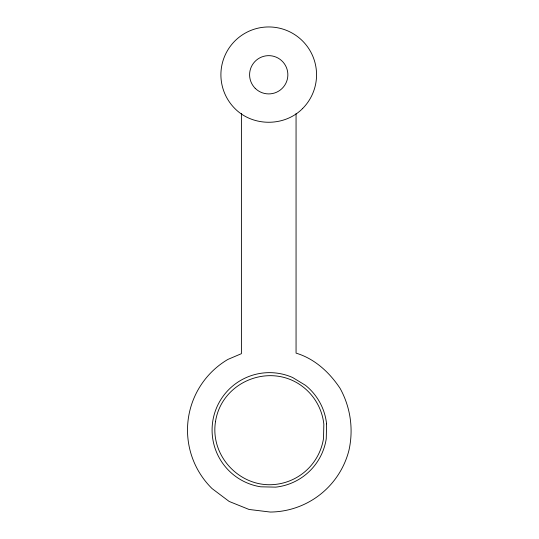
<?xml version="1.0" encoding="UTF-8"?>
<svg xmlns="http://www.w3.org/2000/svg" width="539" height="539" viewBox="0 0 539 539"><rect width="100%" height="100%" fill="white"/><g stroke="black" fill="none" stroke-linecap="round" stroke-linejoin="round"><path stroke-width="0.81" d="M296.059 113.574L296.059 353.126C314.729 358.711 329.524 372.429 340.116 388.403C350.572 407.349 353.685 429.435 348.895 450.537A81.989 81.989 0 0 1 270.268 512.05L249.025 509.456L229.176 501.452L212.07 488.583A81.989 81.989 0 0 1 227.842 359.446L241.398 353.678L241.398 113.574M215.479 421.714C209.961 456.392 240.522 488.361 275.416 484.406A54.661 54.661 0 0 0 323.521 438.416L323.838 424.153A54.661 54.661 0 0 0 303.74 387.46C271.602 361.494 221.691 380.864 215.479 421.714M326.58 423.849L326.243 438.834A57.417 57.417 0 0 1 275.712 487.141L260.728 486.805A57.417 57.417 0 0 1 214.387 413.959A57.417 57.417 0 0 1 292.657 377.522L305.472 385.311A57.417 57.417 0 0 1 326.58 423.849M302.547 108.595C284.558 126.813 252.899 126.813 234.91 108.595A47.83 47.83 0 0 1 234.91 40.957A47.83 47.83 0 0 1 302.547 40.957A47.83 47.83 0 0 1 302.547 108.595M255.203 88.308A19.128 19.128 0 0 0 287.206 79.732A19.128 19.128 0 0 0 263.78 56.299A19.128 19.128 0 0 0 255.203 88.308"/></g></svg>
